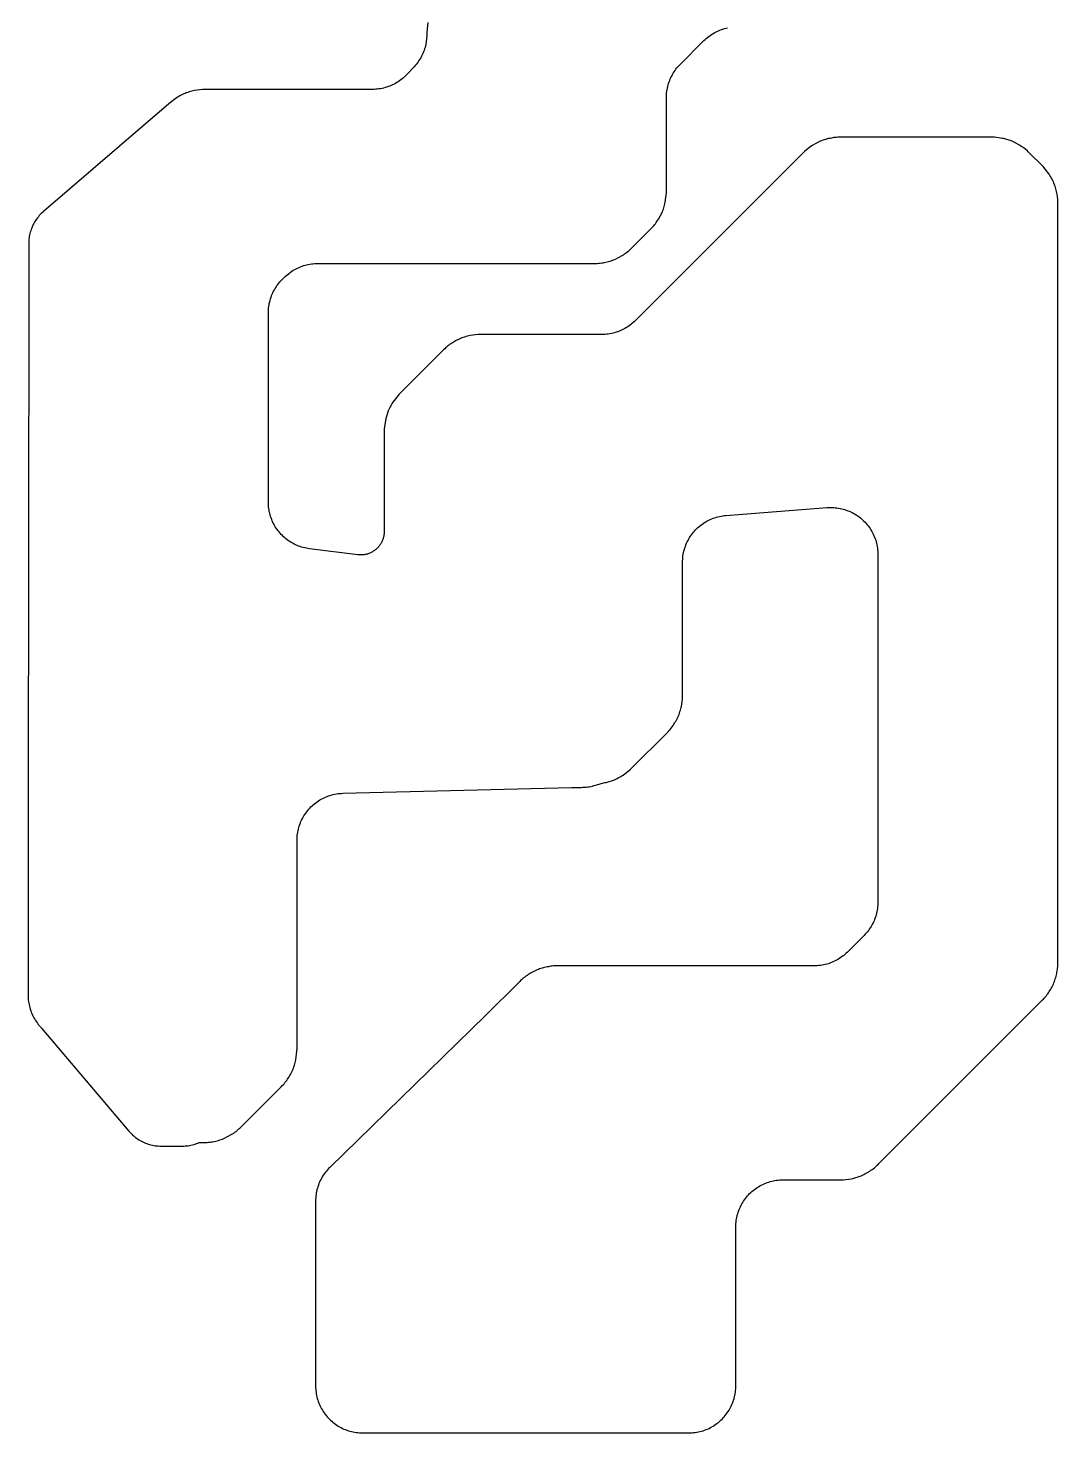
# Model space of a CAD drawing. Extents: x -48 to -1, y -15 to 136.
# Drawn here: x -46.4 to -2.7, y -15.1 to 44.6 of the extents above; entities that cross this region are included whole.
import ezdxf

# ---------------------------------------------------------------- set-up
doc = ezdxf.new("R2010")
doc.units = 0
doc.layers.add('DEFAULT', color=7, linetype='CONTINUOUS')

msp = doc.modelspace()

# ---------------------------------------------------------------- linework, layer by layer
at = {"layer": 'DEFAULT'}
for p, q in [((-29.451, 44.844), (-29.499, 44.434)), ((-29.503, 44.189), (-29.509, 44.121)), ((-29.5, 44.257), (-29.503, 44.189)), ((-29.499, 44.326), (-29.5, 44.257)), ((-29.499, 44.434), (-29.499, 44.326)), ((-17.672, 44.117), (-17.622, 44.162)), ((-17.622, 44.162), (-17.569, 44.206)), ((-17.569, 44.206), (-17.516, 44.249)), ((-17.516, 44.249), (-17.46, 44.289)), ((-17.46, 44.289), (-17.404, 44.327)), ((-17.404, 44.327), (-17.346, 44.364)), ((-17.346, 44.364), (-17.287, 44.398)), ((-17.287, 44.398), (-17.227, 44.431)), ((-17.227, 44.431), (-17.166, 44.461)), ((-17.166, 44.461), (-17.104, 44.489)), ((-17.104, 44.489), (-17.041, 44.516)), ((-17.041, 44.516), (-16.977, 44.54)), ((-16.977, 44.54), (-16.912, 44.561)), ((-16.912, 44.561), (-16.847, 44.581)), ((-16.847, 44.581), (-16.781, 44.598)), ((-16.781, 44.598), (-16.714, 44.613)), ((-29.639, 43.59), (-29.665, 43.526)), ((-29.615, 43.654), (-29.639, 43.59)), ((-29.593, 43.719), (-29.615, 43.654)), ((-29.573, 43.784), (-29.593, 43.719)), ((-29.556, 43.851), (-29.573, 43.784)), ((-29.541, 43.918), (-29.556, 43.851)), ((-29.528, 43.985), (-29.541, 43.918)), ((-29.517, 44.053), (-29.528, 43.985)), ((-29.509, 44.121), (-29.517, 44.053)), ((-18.729, 43.061), (-17.721, 44.069)), ((-17.721, 44.069), (-17.672, 44.117)), ((-29.995, 43.007), (-30.041, 42.957)), ((-29.95, 43.06), (-29.995, 43.007)), ((-29.908, 43.114), (-29.95, 43.06)), ((-29.867, 43.169), (-29.908, 43.114)), ((-29.829, 43.225), (-29.867, 43.169)), ((-29.792, 43.283), (-29.829, 43.225)), ((-29.757, 43.342), (-29.792, 43.283)), ((-29.724, 43.403), (-29.757, 43.342)), ((-29.694, 43.464), (-29.724, 43.403)), ((-29.665, 43.526), (-29.694, 43.464)), ((-18.823, 42.961), (-18.777, 43.012)), ((-18.777, 43.012), (-18.729, 43.061)), ((-30.6, 42.404), (-30.655, 42.364)), ((-30.546, 42.446), (-30.6, 42.404)), ((-30.494, 42.489), (-30.546, 42.446)), ((-30.444, 42.535), (-30.494, 42.489)), ((-30.395, 42.582), (-30.444, 42.535)), ((-30.347, 42.631), (-30.395, 42.582)), ((-30.041, 42.957), (-30.347, 42.631)), ((-19.2, 42.317), (-19.176, 42.381)), ((-19.176, 42.381), (-19.15, 42.444)), ((-19.15, 42.444), (-19.121, 42.506)), ((-19.121, 42.506), (-19.091, 42.567)), ((-19.091, 42.567), (-19.058, 42.627)), ((-19.058, 42.627), (-19.024, 42.686)), ((-19.024, 42.686), (-18.987, 42.744)), ((-18.987, 42.744), (-18.949, 42.8)), ((-18.949, 42.8), (-18.909, 42.855)), ((-18.909, 42.855), (-18.867, 42.909)), ((-18.867, 42.909), (-18.823, 42.961)), ((-39.883, 41.78), (-39.936, 41.753)), ((-39.828, 41.806), (-39.883, 41.78)), ((-39.772, 41.829), (-39.828, 41.806)), ((-39.716, 41.852), (-39.772, 41.829)), ((-39.658, 41.873), (-39.716, 41.852)), ((-39.6, 41.892), (-39.658, 41.873)), ((-39.542, 41.909), (-39.6, 41.892)), ((-39.483, 41.924), (-39.542, 41.909)), ((-39.423, 41.937), (-39.483, 41.924)), ((-39.363, 41.951), (-39.423, 41.937)), ((-39.024, 41.997), (-39.363, 41.951)), ((-38.969, 41.999), (-39.024, 41.997)), ((-38.913, 42), (-38.969, 41.999)), ((-31.805, 42), (-38.913, 42)), ((-31.737, 42.001), (-31.805, 42)), ((-31.669, 42.005), (-31.737, 42.001)), ((-31.601, 42.01), (-31.669, 42.005)), ((-31.533, 42.018), (-31.601, 42.01)), ((-31.466, 42.029), (-31.533, 42.018)), ((-31.399, 42.042), (-31.466, 42.029)), ((-31.333, 42.056), (-31.399, 42.042)), ((-31.267, 42.074), (-31.333, 42.056)), ((-31.202, 42.093), (-31.267, 42.074)), ((-31.137, 42.115), (-31.202, 42.093)), ((-31.074, 42.138), (-31.137, 42.115)), ((-31.011, 42.164), (-31.074, 42.138)), ((-30.949, 42.192), (-31.011, 42.164)), ((-30.888, 42.223), (-30.949, 42.192)), ((-30.828, 42.255), (-30.888, 42.223)), ((-30.769, 42.289), (-30.828, 42.255)), ((-30.711, 42.325), (-30.769, 42.289)), ((-30.655, 42.364), (-30.711, 42.325)), ((-19.314, 41.715), (-19.31, 41.783)), ((-19.31, 41.783), (-19.305, 41.852)), ((-19.305, 41.852), (-19.296, 41.919)), ((-19.296, 41.919), (-19.286, 41.987)), ((-19.286, 41.987), (-19.273, 42.054)), ((-19.273, 42.054), (-19.258, 42.121)), ((-19.258, 42.121), (-19.241, 42.187)), ((-19.241, 42.187), (-19.221, 42.252)), ((-19.221, 42.252), (-19.2, 42.317)), ((-40.457, 41.386), (-45.787, 36.81)), ((-40.445, 41.397), (-40.457, 41.386)), ((-40.144, 41.629), (-40.445, 41.397)), ((-40.092, 41.662), (-40.144, 41.629)), ((-40.041, 41.694), (-40.092, 41.662)), ((-39.989, 41.725), (-40.041, 41.694)), ((-39.936, 41.753), (-39.989, 41.725)), ((-19.315, 41.647), (-19.314, 41.715)), ((-19.315, 37.667), (-19.315, 41.647)), ((-13.145, 39.596), (-13.443, 39.367)), ((-13.093, 39.629), (-13.145, 39.596)), ((-12.777, 39.795), (-13.093, 39.629)), ((-12.72, 39.818), (-12.777, 39.795)), ((-12.662, 39.84), (-12.72, 39.818)), ((-12.603, 39.859), (-12.662, 39.84)), ((-12.543, 39.877), (-12.603, 39.859)), ((-12.483, 39.892), (-12.543, 39.877)), ((-12.422, 39.906), (-12.483, 39.892)), ((-12.362, 39.919), (-12.422, 39.906)), ((-12.306, 39.931), (-12.362, 39.919)), ((-12.25, 39.941), (-12.306, 39.931)), ((-12.194, 39.95), (-12.25, 39.941)), ((-12.138, 39.956), (-12.194, 39.95)), ((-12.081, 39.961), (-12.138, 39.956)), ((-12.025, 39.965), (-12.081, 39.961)), ((-11.969, 39.967), (-12.025, 39.965)), ((-11.913, 39.968), (-11.969, 39.967)), ((-5.486, 39.968), (-11.913, 39.968)), ((-5.43, 39.967), (-5.486, 39.968)), ((-5.374, 39.965), (-5.43, 39.967)), ((-5.038, 39.919), (-5.374, 39.965)), ((-4.977, 39.906), (-5.038, 39.919)), ((-4.622, 39.795), (-4.977, 39.906)), ((-4.307, 39.63), (-4.622, 39.795)), ((-4.264, 39.602), (-4.307, 39.63)), ((-4.206, 39.565), (-4.264, 39.602)), ((-4.15, 39.526), (-4.206, 39.565)), ((-4.095, 39.485), (-4.15, 39.526)), ((-4.042, 39.442), (-4.095, 39.485)), ((-3.99, 39.398), (-4.042, 39.442)), ((-3.94, 39.351), (-3.99, 39.398)), ((-13.504, 39.309), (-20.641, 32.172)), ((-13.443, 39.367), (-13.504, 39.309)), ((-3.896, 39.31), (-3.94, 39.351)), ((-3.337, 38.752), (-3.896, 39.31)), ((-3.296, 38.709), (-3.337, 38.752)), ((-3.256, 38.665), (-3.296, 38.709)), ((-3.05, 38.392), (-3.256, 38.665)), ((-3.017, 38.34), (-3.05, 38.392)), ((-2.983, 38.287), (-3.017, 38.34)), ((-2.952, 38.233), (-2.983, 38.287)), ((-2.922, 38.178), (-2.952, 38.233)), ((-19.367, 37.204), (-19.316, 37.601)), ((-19.316, 37.601), (-19.315, 37.667)), ((-2.894, 38.122), (-2.922, 38.178)), ((-2.868, 38.065), (-2.894, 38.122)), ((-2.845, 38.008), (-2.868, 38.065)), ((-2.822, 37.951), (-2.845, 38.008)), ((-2.801, 37.893), (-2.822, 37.951)), ((-2.782, 37.835), (-2.801, 37.893)), ((-2.766, 37.776), (-2.782, 37.835)), ((-2.751, 37.716), (-2.766, 37.776)), ((-2.738, 37.656), (-2.751, 37.716)), ((-2.724, 37.595), (-2.738, 37.656)), ((-19.426, 36.97), (-19.409, 37.027)), ((-19.409, 37.027), (-19.394, 37.085)), ((-19.394, 37.085), (-19.38, 37.143)), ((-19.38, 37.143), (-19.367, 37.204)), ((-2.711, 37.534), (-2.724, 37.595)), ((-2.7, 37.473), (-2.711, 37.534)), ((-2.692, 37.411), (-2.7, 37.473)), ((-2.686, 37.349), (-2.692, 37.411)), ((-2.681, 37.286), (-2.686, 37.349)), ((-2.679, 37.224), (-2.681, 37.286)), ((-2.678, 37.159), (-2.679, 37.224)), ((-2.678, 4.904), (-2.678, 37.159)), ((-46.115, 36.439), (-46.148, 36.387)), ((-46.08, 36.49), (-46.115, 36.439)), ((-46.043, 36.54), (-46.08, 36.49)), ((-46.004, 36.589), (-46.043, 36.54)), ((-45.964, 36.636), (-46.004, 36.589)), ((-45.922, 36.681), (-45.964, 36.636)), ((-45.879, 36.726), (-45.922, 36.681)), ((-45.834, 36.769), (-45.879, 36.726)), ((-45.787, 36.81), (-45.834, 36.769)), ((-19.717, 36.387), (-19.687, 36.435)), ((-19.687, 36.435), (-19.654, 36.487)), ((-19.654, 36.487), (-19.488, 36.803)), ((-19.488, 36.803), (-19.466, 36.858)), ((-19.466, 36.858), (-19.445, 36.914)), ((-19.445, 36.914), (-19.426, 36.97)), ((-46.377, 35.813), (-46.388, 35.753)), ((-46.363, 35.874), (-46.377, 35.813)), ((-46.347, 35.934), (-46.363, 35.874)), ((-46.329, 35.993), (-46.347, 35.934)), ((-46.309, 36.052), (-46.329, 35.993)), ((-46.287, 36.11), (-46.309, 36.052)), ((-46.263, 36.167), (-46.287, 36.11)), ((-46.237, 36.224), (-46.263, 36.167)), ((-46.21, 36.279), (-46.237, 36.224)), ((-46.18, 36.333), (-46.21, 36.279)), ((-46.148, 36.387), (-46.18, 36.333)), ((-20.786, 35.263), (-19.973, 36.076)), ((-19.973, 36.076), (-19.932, 36.118)), ((-19.932, 36.118), (-19.893, 36.162)), ((-19.893, 36.162), (-19.855, 36.205)), ((-19.855, 36.205), (-19.819, 36.249)), ((-19.819, 36.249), (-19.783, 36.294)), ((-19.783, 36.294), (-19.75, 36.34)), ((-19.75, 36.34), (-19.717, 36.387)), ((-46.414, 35.506), (-46.415, 35.444)), ((-46.415, 35.444), (-46.415, 33.667)), ((-46.411, 35.568), (-46.414, 35.506)), ((-46.405, 35.63), (-46.411, 35.568)), ((-46.398, 35.691), (-46.405, 35.63)), ((-46.388, 35.753), (-46.398, 35.691)), ((-20.872, 35.183), (-20.829, 35.222)), ((-20.829, 35.222), (-20.786, 35.263)), ((-22.188, 34.613), (-22.127, 34.619)), ((-22.127, 34.619), (-22.065, 34.627)), ((-22.065, 34.627), (-22.005, 34.637)), ((-22.005, 34.637), (-21.944, 34.65)), ((-21.944, 34.65), (-21.884, 34.664)), ((-21.884, 34.664), (-21.83, 34.676)), ((-21.83, 34.676), (-21.775, 34.689)), ((-21.775, 34.689), (-21.722, 34.703)), ((-21.722, 34.703), (-21.669, 34.719)), ((-21.669, 34.719), (-21.616, 34.737)), ((-21.616, 34.737), (-21.564, 34.757)), ((-21.564, 34.757), (-21.513, 34.778)), ((-21.513, 34.778), (-21.197, 34.943)), ((-21.197, 34.943), (-21.145, 34.977)), ((-21.145, 34.977), (-21.097, 35.007)), ((-21.097, 35.007), (-21.05, 35.04)), ((-21.05, 35.04), (-21.004, 35.073)), ((-21.004, 35.073), (-20.959, 35.108)), ((-20.959, 35.108), (-20.915, 35.145)), ((-20.915, 35.145), (-20.872, 35.183)), ((-35.646, 33.917), (-35.544, 34.019)), ((-35.544, 34.019), (-35.495, 34.066)), ((-35.495, 34.066), (-35.444, 34.112)), ((-35.444, 34.112), (-35.392, 34.156)), ((-35.392, 34.156), (-35.338, 34.198)), ((-35.338, 34.198), (-35.283, 34.239)), ((-35.283, 34.239), (-35.227, 34.277)), ((-35.227, 34.277), (-35.169, 34.314)), ((-35.169, 34.314), (-35.11, 34.348)), ((-35.11, 34.348), (-35.05, 34.381)), ((-35.05, 34.381), (-34.989, 34.411)), ((-34.989, 34.411), (-34.926, 34.439)), ((-34.926, 34.439), (-34.863, 34.465)), ((-34.863, 34.465), (-34.799, 34.489)), ((-34.799, 34.489), (-34.735, 34.511)), ((-34.735, 34.511), (-34.669, 34.531)), ((-34.669, 34.531), (-34.603, 34.548)), ((-34.603, 34.548), (-34.537, 34.563)), ((-34.537, 34.563), (-34.469, 34.576)), ((-34.469, 34.576), (-34.402, 34.586)), ((-34.402, 34.586), (-34.334, 34.594)), ((-34.334, 34.594), (-34.266, 34.6)), ((-34.266, 34.6), (-34.198, 34.604)), ((-34.198, 34.604), (-34.13, 34.605)), ((-34.13, 34.605), (-22.377, 34.605)), ((-22.377, 34.605), (-22.311, 34.606)), ((-22.311, 34.606), (-22.25, 34.608)), ((-22.25, 34.608), (-22.188, 34.613)), ((-46.415, 33.667), (-46.435, 11.584)), ((-36.037, 33.362), (-36.007, 33.423)), ((-36.007, 33.423), (-35.975, 33.483)), ((-35.975, 33.483), (-35.94, 33.542)), ((-35.94, 33.542), (-35.904, 33.6)), ((-35.904, 33.6), (-35.865, 33.656)), ((-35.865, 33.656), (-35.825, 33.712)), ((-35.825, 33.712), (-35.783, 33.765)), ((-35.783, 33.765), (-35.739, 33.818)), ((-35.739, 33.818), (-35.693, 33.868)), ((-35.693, 33.868), (-35.646, 33.917)), ((-36.213, 32.776), (-36.202, 32.843)), ((-36.202, 32.843), (-36.189, 32.91)), ((-36.189, 32.91), (-36.174, 32.977)), ((-36.174, 32.977), (-36.157, 33.043)), ((-36.157, 33.043), (-36.137, 33.108)), ((-36.137, 33.108), (-36.116, 33.173)), ((-36.116, 33.173), (-36.092, 33.237)), ((-36.092, 33.237), (-36.066, 33.3)), ((-36.066, 33.3), (-36.037, 33.362)), ((-36.231, 32.503), (-36.23, 32.572)), ((-36.231, 24.467), (-36.231, 32.503)), ((-36.23, 32.572), (-36.226, 32.64)), ((-36.226, 32.64), (-36.221, 32.708)), ((-36.221, 32.708), (-36.213, 32.776)), ((-21.582, 31.643), (-21.648, 31.628)), ((-21.516, 31.66), (-21.582, 31.643)), ((-21.45, 31.68), (-21.516, 31.66)), ((-21.385, 31.701), (-21.45, 31.68)), ((-21.321, 31.725), (-21.385, 31.701)), ((-21.258, 31.752), (-21.321, 31.725)), ((-21.196, 31.78), (-21.258, 31.752)), ((-21.135, 31.81), (-21.196, 31.78)), ((-21.075, 31.843), (-21.135, 31.81)), ((-21.016, 31.877), (-21.075, 31.843)), ((-20.958, 31.914), (-21.016, 31.877)), ((-20.902, 31.952), (-20.958, 31.914)), ((-20.847, 31.992), (-20.902, 31.952)), ((-20.793, 32.035), (-20.847, 31.992)), ((-20.741, 32.079), (-20.793, 32.035)), ((-20.69, 32.124), (-20.741, 32.079)), ((-20.641, 32.172), (-20.69, 32.124)), ((-28.655, 31.055), (-28.696, 31.02)), ((-28.613, 31.09), (-28.655, 31.055)), ((-28.57, 31.123), (-28.613, 31.09)), ((-28.526, 31.155), (-28.57, 31.123)), ((-28.481, 31.186), (-28.526, 31.155)), ((-28.435, 31.215), (-28.481, 31.186)), ((-28.383, 31.248), (-28.435, 31.215)), ((-28.332, 31.28), (-28.383, 31.248)), ((-28.28, 31.311), (-28.332, 31.28)), ((-28.227, 31.339), (-28.28, 31.311)), ((-28.173, 31.366), (-28.227, 31.339)), ((-28.118, 31.392), (-28.173, 31.366)), ((-28.063, 31.415), (-28.118, 31.392)), ((-28.006, 31.438), (-28.063, 31.415)), ((-27.949, 31.459), (-28.006, 31.438)), ((-27.891, 31.478), (-27.949, 31.459)), ((-27.832, 31.495), (-27.891, 31.478)), ((-27.773, 31.51), (-27.832, 31.495)), ((-27.714, 31.523), (-27.773, 31.51)), ((-27.653, 31.537), (-27.714, 31.523)), ((-27.315, 31.583), (-27.653, 31.537)), ((-27.259, 31.585), (-27.315, 31.583)), ((-27.204, 31.586), (-27.259, 31.585)), ((-22.055, 31.586), (-27.204, 31.586)), ((-21.987, 31.587), (-22.055, 31.586)), ((-21.919, 31.591), (-21.987, 31.587)), ((-21.851, 31.596), (-21.919, 31.591)), ((-21.783, 31.605), (-21.851, 31.596)), ((-21.715, 31.615), (-21.783, 31.605)), ((-21.648, 31.628), (-21.715, 31.615)), ((-28.827, 30.894), (-30.616, 29.106)), ((-28.782, 30.939), (-28.827, 30.894)), ((-28.736, 30.983), (-28.782, 30.939)), ((-28.696, 31.02), (-28.736, 30.983)), ((-30.968, 28.663), (-31, 28.613)), ((-30.935, 28.715), (-30.968, 28.663)), ((-30.718, 29), (-30.935, 28.715)), ((-30.685, 29.036), (-30.718, 29)), ((-30.651, 29.071), (-30.685, 29.036)), ((-30.616, 29.106), (-30.651, 29.071)), ((-31.133, 28.35), (-31.244, 27.997)), ((-31.11, 28.404), (-31.133, 28.35)), ((-31.085, 28.458), (-31.11, 28.404)), ((-31.058, 28.511), (-31.085, 28.458)), ((-31.03, 28.562), (-31.058, 28.511)), ((-31, 28.613), (-31.03, 28.562)), ((-31.305, 27.58), (-31.308, 23.219)), ((-31.257, 27.936), (-31.305, 27.58)), ((-31.244, 27.997), (-31.257, 27.936)), ((-36.23, 24.398), (-36.231, 24.467)), ((-36.226, 24.33), (-36.23, 24.398)), ((-36.22, 24.261), (-36.226, 24.33)), ((-36.212, 24.193), (-36.22, 24.261)), ((-36.202, 24.125), (-36.212, 24.193)), ((-36.189, 24.057), (-36.202, 24.125)), ((-36.173, 23.99), (-36.189, 24.057)), ((-36.156, 23.923), (-36.173, 23.99)), ((-36.136, 23.857), (-36.156, 23.923)), ((-17.058, 23.858), (-16.99, 23.872)), ((-16.99, 23.872), (-16.921, 23.883)), ((-16.921, 23.883), (-16.852, 23.892)), ((-16.852, 23.892), (-16.783, 23.899)), ((-16.783, 23.899), (-12.481, 24.231)), ((-12.481, 24.231), (-12.413, 24.235)), ((-12.413, 24.235), (-12.344, 24.237)), ((-12.344, 24.237), (-12.275, 24.236)), ((-12.275, 24.236), (-12.207, 24.233)), ((-12.207, 24.233), (-12.138, 24.228)), ((-12.138, 24.228), (-12.07, 24.22)), ((-12.07, 24.22), (-12.002, 24.21)), ((-12.002, 24.21), (-11.935, 24.198)), ((-11.935, 24.198), (-11.867, 24.183)), ((-11.867, 24.183), (-11.801, 24.167)), ((-11.801, 24.167), (-11.735, 24.147)), ((-11.735, 24.147), (-11.67, 24.126)), ((-11.67, 24.126), (-11.605, 24.102)), ((-11.605, 24.102), (-11.542, 24.076)), ((-11.542, 24.076), (-11.479, 24.048)), ((-11.479, 24.048), (-11.417, 24.018)), ((-11.417, 24.018), (-11.357, 23.986)), ((-11.357, 23.986), (-11.297, 23.952)), ((-11.297, 23.952), (-11.239, 23.915)), ((-11.239, 23.915), (-11.182, 23.877)), ((-11.182, 23.877), (-11.127, 23.837)), ((-36.114, 23.792), (-36.136, 23.857)), ((-36.089, 23.728), (-36.114, 23.792)), ((-36.063, 23.664), (-36.089, 23.728)), ((-36.034, 23.601), (-36.063, 23.664)), ((-36.003, 23.54), (-36.034, 23.601)), ((-35.97, 23.479), (-36.003, 23.54)), ((-35.935, 23.42), (-35.97, 23.479)), ((-35.898, 23.362), (-35.935, 23.42)), ((-35.859, 23.305), (-35.898, 23.362)), ((-35.818, 23.25), (-35.859, 23.305)), ((-18.12, 23.238), (-18.073, 23.289)), ((-18.073, 23.289), (-18.024, 23.338)), ((-18.024, 23.338), (-17.973, 23.386)), ((-17.973, 23.386), (-17.921, 23.432)), ((-17.921, 23.432), (-17.867, 23.475)), ((-17.867, 23.475), (-17.812, 23.518)), ((-17.812, 23.518), (-17.755, 23.558)), ((-17.755, 23.558), (-17.697, 23.596)), ((-17.697, 23.596), (-17.638, 23.632)), ((-17.638, 23.632), (-17.577, 23.666)), ((-17.577, 23.666), (-17.516, 23.698)), ((-17.516, 23.698), (-17.453, 23.727)), ((-17.453, 23.727), (-17.389, 23.755)), ((-17.389, 23.755), (-17.324, 23.78)), ((-17.324, 23.78), (-17.259, 23.803)), ((-17.259, 23.803), (-17.192, 23.824)), ((-17.192, 23.824), (-17.125, 23.842)), ((-17.125, 23.842), (-17.058, 23.858)), ((-11.127, 23.837), (-11.072, 23.794)), ((-11.072, 23.794), (-11.02, 23.75)), ((-11.02, 23.75), (-10.968, 23.705)), ((-10.968, 23.705), (-10.919, 23.657)), ((-10.919, 23.657), (-10.871, 23.608)), ((-10.871, 23.608), (-10.825, 23.557)), ((-10.825, 23.557), (-10.78, 23.505)), ((-10.78, 23.505), (-10.738, 23.451)), ((-10.738, 23.451), (-10.697, 23.396)), ((-10.697, 23.396), (-10.658, 23.339)), ((-10.658, 23.339), (-10.621, 23.281)), ((-10.621, 23.281), (-10.586, 23.222)), ((-35.775, 23.196), (-35.818, 23.25)), ((-35.73, 23.144), (-35.775, 23.196)), ((-35.684, 23.093), (-35.73, 23.144)), ((-35.636, 23.043), (-35.684, 23.093)), ((-35.586, 22.996), (-35.636, 23.043)), ((-35.534, 22.95), (-35.586, 22.996)), ((-35.481, 22.906), (-35.534, 22.95)), ((-35.427, 22.864), (-35.481, 22.906)), ((-35.371, 22.824), (-35.427, 22.864)), ((-35.314, 22.786), (-35.371, 22.824)), ((-35.255, 22.749), (-35.314, 22.786)), ((-35.195, 22.715), (-35.255, 22.749)), ((-35.134, 22.683), (-35.195, 22.715)), ((-35.073, 22.653), (-35.134, 22.683)), ((-31.457, 22.694), (-31.476, 22.665)), ((-31.439, 22.723), (-31.457, 22.694)), ((-31.423, 22.754), (-31.439, 22.723)), ((-31.407, 22.785), (-31.423, 22.754)), ((-31.393, 22.816), (-31.407, 22.785)), ((-31.379, 22.848), (-31.393, 22.816)), ((-31.367, 22.88), (-31.379, 22.848)), ((-31.356, 22.913), (-31.367, 22.88)), ((-31.346, 22.946), (-31.356, 22.913)), ((-31.337, 22.979), (-31.346, 22.946)), ((-31.329, 23.013), (-31.337, 22.979)), ((-31.323, 23.047), (-31.329, 23.013)), ((-31.317, 23.081), (-31.323, 23.047)), ((-31.313, 23.116), (-31.317, 23.081)), ((-31.31, 23.15), (-31.313, 23.116)), ((-31.308, 23.185), (-31.31, 23.15)), ((-31.308, 23.219), (-31.308, 23.185)), ((-18.485, 22.651), (-18.458, 22.715)), ((-18.458, 22.715), (-18.429, 22.778)), ((-18.429, 22.778), (-18.397, 22.84)), ((-18.397, 22.84), (-18.364, 22.9)), ((-18.364, 22.9), (-18.328, 22.96)), ((-18.328, 22.96), (-18.29, 23.019)), ((-18.29, 23.019), (-18.251, 23.076)), ((-18.251, 23.076), (-18.209, 23.131)), ((-18.209, 23.131), (-18.166, 23.185)), ((-18.166, 23.185), (-18.12, 23.238)), ((-10.586, 23.222), (-10.554, 23.162)), ((-10.554, 23.162), (-10.523, 23.1)), ((-10.523, 23.1), (-10.494, 23.038)), ((-10.494, 23.038), (-10.468, 22.974)), ((-10.468, 22.974), (-10.444, 22.91)), ((-10.444, 22.91), (-10.422, 22.845)), ((-10.422, 22.845), (-10.402, 22.779)), ((-10.402, 22.779), (-10.385, 22.713)), ((-10.385, 22.713), (-10.369, 22.646)), ((-35.01, 22.625), (-35.073, 22.653)), ((-34.946, 22.599), (-35.01, 22.625)), ((-34.881, 22.576), (-34.946, 22.599)), ((-34.815, 22.554), (-34.881, 22.576)), ((-34.749, 22.535), (-34.815, 22.554)), ((-34.682, 22.519), (-34.749, 22.535)), ((-34.615, 22.504), (-34.682, 22.519)), ((-34.547, 22.492), (-34.615, 22.504)), ((-34.479, 22.483), (-34.547, 22.492)), ((-32.431, 22.227), (-34.479, 22.483)), ((-32.397, 22.223), (-32.431, 22.227)), ((-32.363, 22.221), (-32.397, 22.223)), ((-32.328, 22.219), (-32.363, 22.221)), ((-32.293, 22.219), (-32.328, 22.219)), ((-32.259, 22.22), (-32.293, 22.219)), ((-32.224, 22.223), (-32.259, 22.22)), ((-32.19, 22.226), (-32.224, 22.223)), ((-32.156, 22.231), (-32.19, 22.226)), ((-32.122, 22.237), (-32.156, 22.231)), ((-32.088, 22.244), (-32.122, 22.237)), ((-32.054, 22.252), (-32.088, 22.244)), ((-32.021, 22.261), (-32.054, 22.252)), ((-31.988, 22.272), (-32.021, 22.261)), ((-31.955, 22.283), (-31.988, 22.272)), ((-31.923, 22.296), (-31.955, 22.283)), ((-31.891, 22.31), (-31.923, 22.296)), ((-31.86, 22.325), (-31.891, 22.31)), ((-31.83, 22.341), (-31.86, 22.325)), ((-31.799, 22.358), (-31.83, 22.341)), ((-31.77, 22.376), (-31.799, 22.358)), ((-31.741, 22.395), (-31.77, 22.376)), ((-31.713, 22.415), (-31.741, 22.395)), ((-31.686, 22.436), (-31.713, 22.415)), ((-31.659, 22.458), (-31.686, 22.436)), ((-31.633, 22.481), (-31.659, 22.458)), ((-31.608, 22.505), (-31.633, 22.481)), ((-31.583, 22.53), (-31.608, 22.505)), ((-31.56, 22.555), (-31.583, 22.53)), ((-31.538, 22.581), (-31.56, 22.555)), ((-31.516, 22.608), (-31.538, 22.581)), ((-31.495, 22.636), (-31.516, 22.608)), ((-31.476, 22.665), (-31.495, 22.636)), ((-18.624, 22.044), (-18.618, 22.113)), ((-18.618, 22.113), (-18.61, 22.182)), ((-18.61, 22.182), (-18.599, 22.251)), ((-18.599, 22.251), (-18.586, 22.319)), ((-18.586, 22.319), (-18.57, 22.386)), ((-18.57, 22.386), (-18.552, 22.454)), ((-18.552, 22.454), (-18.532, 22.52)), ((-18.532, 22.52), (-18.51, 22.586)), ((-18.51, 22.586), (-18.485, 22.651)), ((-10.369, 22.646), (-10.357, 22.579)), ((-10.357, 22.579), (-10.346, 22.511)), ((-10.346, 22.511), (-10.338, 22.443)), ((-10.338, 22.443), (-10.332, 22.374)), ((-10.332, 22.374), (-10.328, 22.306)), ((-10.328, 22.306), (-10.327, 22.237)), ((-10.327, 22.237), (-10.327, 7.475)), ((-18.629, 21.905), (-18.628, 21.974)), ((-18.629, 16.255), (-18.629, 21.905)), ((-18.628, 21.974), (-18.624, 22.044)), ((-18.636, 16.087), (-18.633, 16.143)), ((-18.633, 16.143), (-18.63, 16.199)), ((-18.63, 16.199), (-18.629, 16.255)), ((-18.757, 15.506), (-18.738, 15.565)), ((-18.738, 15.565), (-18.72, 15.625)), ((-18.72, 15.625), (-18.705, 15.685)), ((-18.705, 15.685), (-18.691, 15.746)), ((-18.691, 15.746), (-18.678, 15.806)), ((-18.678, 15.806), (-18.666, 15.862)), ((-18.666, 15.862), (-18.656, 15.918)), ((-18.656, 15.918), (-18.647, 15.974)), ((-18.647, 15.974), (-18.641, 16.03)), ((-18.641, 16.03), (-18.636, 16.087)), ((-19.071, 14.919), (-19.032, 14.975)), ((-19.032, 14.975), (-18.995, 15.033)), ((-18.995, 15.033), (-18.967, 15.076)), ((-18.967, 15.076), (-18.936, 15.126)), ((-18.936, 15.126), (-18.905, 15.177)), ((-18.905, 15.177), (-18.877, 15.229)), ((-18.877, 15.229), (-18.85, 15.282)), ((-18.85, 15.282), (-18.825, 15.336)), ((-18.825, 15.336), (-18.802, 15.391)), ((-18.802, 15.391), (-18.779, 15.448)), ((-18.779, 15.448), (-18.757, 15.506)), ((-20.794, 13.158), (-19.288, 14.664)), ((-19.288, 14.664), (-19.246, 14.708)), ((-19.246, 14.708), (-19.2, 14.759)), ((-19.2, 14.759), (-19.155, 14.811)), ((-19.155, 14.811), (-19.112, 14.864)), ((-19.112, 14.864), (-19.071, 14.919)), ((-20.855, 13.1), (-20.794, 13.158)), ((-22.266, 12.461), (-21.995, 12.536)), ((-21.995, 12.536), (-21.937, 12.548)), ((-21.937, 12.548), (-21.876, 12.561)), ((-21.876, 12.561), (-21.521, 12.672)), ((-21.521, 12.672), (-21.466, 12.695)), ((-21.466, 12.695), (-21.412, 12.72)), ((-21.412, 12.72), (-21.359, 12.747)), ((-21.359, 12.747), (-21.307, 12.775)), ((-21.307, 12.775), (-21.256, 12.806)), ((-21.256, 12.806), (-21.205, 12.837)), ((-21.205, 12.837), (-21.153, 12.871)), ((-21.153, 12.871), (-20.855, 13.1)), ((-33.86, 11.909), (-33.797, 11.937)), ((-33.797, 11.937), (-33.734, 11.963)), ((-33.734, 11.963), (-33.669, 11.987)), ((-33.669, 11.987), (-33.604, 12.008)), ((-33.604, 12.008), (-33.538, 12.027)), ((-33.538, 12.027), (-33.472, 12.044)), ((-33.472, 12.044), (-33.405, 12.059)), ((-33.405, 12.059), (-33.337, 12.071)), ((-33.337, 12.071), (-33.269, 12.081)), ((-33.269, 12.081), (-33.201, 12.089)), ((-33.201, 12.089), (-33.132, 12.094)), ((-33.132, 12.094), (-33.064, 12.097)), ((-33.064, 12.097), (-23.343, 12.349)), ((-23.343, 12.349), (-22.928, 12.349)), ((-22.928, 12.349), (-22.86, 12.35)), ((-22.86, 12.35), (-22.793, 12.354)), ((-22.793, 12.354), (-22.726, 12.359)), ((-22.726, 12.359), (-22.659, 12.367)), ((-22.659, 12.367), (-22.592, 12.377)), ((-22.592, 12.377), (-22.526, 12.39)), ((-22.526, 12.39), (-22.46, 12.404)), ((-22.46, 12.404), (-22.395, 12.421)), ((-22.395, 12.421), (-22.33, 12.44)), ((-22.33, 12.44), (-22.266, 12.461)), ((-46.435, 11.584), (-46.436, 9.539)), ((-34.601, 11.312), (-34.559, 11.365)), ((-34.559, 11.365), (-34.514, 11.418)), ((-34.514, 11.418), (-34.468, 11.469)), ((-34.468, 11.469), (-34.42, 11.518)), ((-34.42, 11.518), (-34.371, 11.565)), ((-34.371, 11.565), (-34.319, 11.611)), ((-34.319, 11.611), (-34.267, 11.655)), ((-34.267, 11.655), (-34.213, 11.697)), ((-34.213, 11.697), (-34.157, 11.737)), ((-34.157, 11.737), (-34.1, 11.776)), ((-34.1, 11.776), (-34.042, 11.812)), ((-34.042, 11.812), (-33.982, 11.846)), ((-33.982, 11.846), (-33.922, 11.879)), ((-33.922, 11.879), (-33.86, 11.909)), ((-34.917, 10.706), (-34.895, 10.771)), ((-34.895, 10.771), (-34.871, 10.835)), ((-34.871, 10.835), (-34.845, 10.898)), ((-34.845, 10.898), (-34.816, 10.961)), ((-34.816, 10.961), (-34.785, 11.022)), ((-34.785, 11.022), (-34.753, 11.083)), ((-34.753, 11.083), (-34.718, 11.142)), ((-34.718, 11.142), (-34.681, 11.2)), ((-34.681, 11.2), (-34.642, 11.256)), ((-34.642, 11.256), (-34.601, 11.312)), ((-35.012, 10.098), (-35.011, 10.166)), ((-35.011, 10.166), (-35.007, 10.235)), ((-35.007, 10.235), (-35.001, 10.303)), ((-35.001, 10.303), (-34.993, 10.371)), ((-34.993, 10.371), (-34.983, 10.439)), ((-34.983, 10.439), (-34.97, 10.507)), ((-34.97, 10.507), (-34.954, 10.574)), ((-34.954, 10.574), (-34.937, 10.64)), ((-34.937, 10.64), (-34.917, 10.706)), ((-35.012, 1.232), (-35.012, 10.098)), ((-46.436, 9.539), (-46.44, 5.241)), ((-10.346, 7.202), (-10.356, 7.135)), ((-10.338, 7.27), (-10.346, 7.202)), ((-10.332, 7.338), (-10.338, 7.27)), ((-10.328, 7.406), (-10.332, 7.338)), ((-10.327, 7.475), (-10.328, 7.406)), ((-10.521, 6.616), (-10.551, 6.555)), ((-10.493, 6.678), (-10.521, 6.616)), ((-10.467, 6.741), (-10.493, 6.678)), ((-10.443, 6.805), (-10.467, 6.741)), ((-10.421, 6.87), (-10.443, 6.805)), ((-10.401, 6.935), (-10.421, 6.87)), ((-10.384, 7.001), (-10.401, 6.935)), ((-10.369, 7.068), (-10.384, 7.001)), ((-10.356, 7.135), (-10.369, 7.068)), ((-10.913, 6.06), (-11.624, 5.35)), ((-10.865, 6.11), (-10.913, 6.06)), ((-10.82, 6.16), (-10.865, 6.11)), ((-10.776, 6.212), (-10.82, 6.16)), ((-10.734, 6.266), (-10.776, 6.212)), ((-10.693, 6.321), (-10.734, 6.266)), ((-10.655, 6.378), (-10.693, 6.321)), ((-10.618, 6.435), (-10.655, 6.378)), ((-10.584, 6.494), (-10.618, 6.435)), ((-10.551, 6.555), (-10.584, 6.494)), ((-46.44, 5.241), (-46.44, 3.52)), ((-12.834, 4.774), (-12.902, 4.768)), ((-12.766, 4.782), (-12.834, 4.774)), ((-12.698, 4.793), (-12.766, 4.782)), ((-12.631, 4.806), (-12.698, 4.793)), ((-12.565, 4.821), (-12.631, 4.806)), ((-12.498, 4.838), (-12.565, 4.821)), ((-12.433, 4.857), (-12.498, 4.838)), ((-12.368, 4.879), (-12.433, 4.857)), ((-12.304, 4.903), (-12.368, 4.879)), ((-12.241, 4.929), (-12.304, 4.903)), ((-12.179, 4.958), (-12.241, 4.929)), ((-12.118, 4.988), (-12.179, 4.958)), ((-12.058, 5.02), (-12.118, 4.988)), ((-11.999, 5.055), (-12.058, 5.02)), ((-11.941, 5.091), (-11.999, 5.055)), ((-11.885, 5.13), (-11.941, 5.091)), ((-11.83, 5.17), (-11.885, 5.13)), ((-11.776, 5.212), (-11.83, 5.17)), ((-11.724, 5.256), (-11.776, 5.212)), ((-11.673, 5.302), (-11.724, 5.256)), ((-11.624, 5.35), (-11.673, 5.302)), ((-2.685, 4.724), (-2.681, 4.781)), ((-2.681, 4.781), (-2.679, 4.838)), ((-2.679, 4.838), (-2.678, 4.904)), ((-25.428, 4.214), (-25.473, 4.174)), ((-25.383, 4.253), (-25.428, 4.214)), ((-25.336, 4.29), (-25.383, 4.253)), ((-25.288, 4.325), (-25.336, 4.29)), ((-25.238, 4.359), (-25.288, 4.325)), ((-25.188, 4.391), (-25.238, 4.359)), ((-25.136, 4.424), (-25.188, 4.391)), ((-25.084, 4.458), (-25.136, 4.424)), ((-25.03, 4.489), (-25.084, 4.458)), ((-24.976, 4.518), (-25.03, 4.489)), ((-24.92, 4.546), (-24.976, 4.518)), ((-24.864, 4.572), (-24.92, 4.546)), ((-24.807, 4.596), (-24.864, 4.572)), ((-24.756, 4.616), (-24.807, 4.596)), ((-24.705, 4.635), (-24.756, 4.616)), ((-24.653, 4.652), (-24.705, 4.635)), ((-24.601, 4.668), (-24.653, 4.652)), ((-24.549, 4.682), (-24.601, 4.668)), ((-24.496, 4.694), (-24.549, 4.682)), ((-24.442, 4.705), (-24.496, 4.694)), ((-24.387, 4.719), (-24.442, 4.705)), ((-24.332, 4.73), (-24.387, 4.719)), ((-24.276, 4.74), (-24.332, 4.73)), ((-24.22, 4.748), (-24.276, 4.74)), ((-24.164, 4.754), (-24.22, 4.748)), ((-24.107, 4.759), (-24.164, 4.754)), ((-24.051, 4.761), (-24.107, 4.759)), ((-24.002, 4.763), (-24.051, 4.761)), ((-23.954, 4.764), (-24.002, 4.763)), ((-13.038, 4.764), (-23.954, 4.764)), ((-12.97, 4.765), (-13.038, 4.764)), ((-12.902, 4.768), (-12.97, 4.765)), ((-2.807, 4.154), (-2.788, 4.209)), ((-2.788, 4.209), (-2.772, 4.266)), ((-2.772, 4.266), (-2.757, 4.322)), ((-2.757, 4.322), (-2.744, 4.379)), ((-2.744, 4.379), (-2.73, 4.44)), ((-2.73, 4.44), (-2.717, 4.496)), ((-2.717, 4.496), (-2.706, 4.552)), ((-2.706, 4.552), (-2.697, 4.609)), ((-2.697, 4.609), (-2.69, 4.666)), ((-2.69, 4.666), (-2.685, 4.724)), ((-25.579, 4.072), (-26.997, 2.653)), ((-25.544, 4.107), (-25.579, 4.072)), ((-25.509, 4.141), (-25.544, 4.107)), ((-25.473, 4.174), (-25.509, 4.141)), ((-3.113, 3.576), (-3.08, 3.624)), ((-3.08, 3.624), (-3.049, 3.673)), ((-3.049, 3.673), (-3.016, 3.725)), ((-3.016, 3.725), (-2.984, 3.776)), ((-2.984, 3.776), (-2.953, 3.828)), ((-2.953, 3.828), (-2.925, 3.88)), ((-2.925, 3.88), (-2.898, 3.934)), ((-2.898, 3.934), (-2.872, 3.989)), ((-2.872, 3.989), (-2.849, 4.045)), ((-2.849, 4.045), (-2.827, 4.099)), ((-2.827, 4.099), (-2.807, 4.154)), ((-46.44, 3.52), (-46.439, 3.453)), ((-46.439, 3.453), (-46.436, 3.386)), ((-46.436, 3.386), (-46.43, 3.319)), ((-46.43, 3.319), (-46.422, 3.252)), ((-46.422, 3.252), (-46.412, 3.185)), ((-46.412, 3.185), (-46.4, 3.119)), ((-46.4, 3.119), (-46.385, 3.054)), ((-46.385, 3.054), (-46.368, 2.989)), ((-46.368, 2.989), (-46.349, 2.924)), ((-10.284, -3.634), (-3.369, 3.28)), ((-3.369, 3.28), (-3.331, 3.318)), ((-3.331, 3.318), (-3.294, 3.357)), ((-3.294, 3.357), (-3.258, 3.396)), ((-3.258, 3.396), (-3.22, 3.44)), ((-3.22, 3.44), (-3.183, 3.484)), ((-3.183, 3.484), (-3.147, 3.529)), ((-3.147, 3.529), (-3.113, 3.576)), ((-46.349, 2.924), (-46.328, 2.86)), ((-46.328, 2.86), (-46.305, 2.797)), ((-46.305, 2.797), (-46.28, 2.735)), ((-46.28, 2.735), (-46.252, 2.673)), ((-46.252, 2.673), (-46.223, 2.613)), ((-46.223, 2.613), (-46.191, 2.554)), ((-46.191, 2.554), (-46.158, 2.495)), ((-46.158, 2.495), (-46.122, 2.438)), ((-46.122, 2.438), (-46.085, 2.382)), ((-26.997, 2.653), (-33.619, -3.798)), ((-46.085, 2.382), (-46.046, 2.327)), ((-46.046, 2.327), (-46.005, 2.274)), ((-46.005, 2.274), (-45.962, 2.222)), ((-45.962, 2.222), (-45.918, 2.172)), ((-45.918, 2.172), (-45.894, 2.145)), ((-45.894, 2.145), (-45.87, 2.118)), ((-45.87, 2.118), (-42.158, -2.256)), ((-35.013, 1.183), (-35.012, 1.232)), ((-35.121, 0.54), (-35.104, 0.598)), ((-35.104, 0.598), (-35.089, 0.657)), ((-35.089, 0.657), (-35.076, 0.716)), ((-35.076, 0.716), (-35.062, 0.777)), ((-35.062, 0.777), (-35.015, 1.135)), ((-35.015, 1.135), (-35.013, 1.183)), ((-35.384, 0), (-35.351, 0.052)), ((-35.351, 0.052), (-35.319, 0.102)), ((-35.319, 0.102), (-35.289, 0.154)), ((-35.289, 0.154), (-35.26, 0.206)), ((-35.26, 0.206), (-35.233, 0.26)), ((-35.233, 0.26), (-35.208, 0.314)), ((-35.208, 0.314), (-35.185, 0.369)), ((-35.185, 0.369), (-35.162, 0.425)), ((-35.162, 0.425), (-35.141, 0.482)), ((-35.141, 0.482), (-35.121, 0.54)), ((-37.394, -2.082), (-35.671, -0.359)), ((-35.671, -0.359), (-35.637, -0.324)), ((-35.637, -0.324), (-35.604, -0.288)), ((-35.604, -0.288), (-35.563, -0.243)), ((-35.563, -0.243), (-35.524, -0.197)), ((-35.524, -0.197), (-35.487, -0.15)), ((-35.487, -0.15), (-35.451, -0.101)), ((-35.451, -0.101), (-35.417, -0.051)), ((-35.417, -0.051), (-35.384, 0)), ((-42.158, -2.256), (-42.116, -2.303)), ((-42.116, -2.303), (-42.074, -2.348)), ((-42.074, -2.348), (-42.029, -2.392)), ((-37.805, -2.402), (-37.753, -2.369)), ((-37.753, -2.369), (-37.702, -2.336)), ((-37.702, -2.336), (-37.652, -2.302)), ((-37.652, -2.302), (-37.603, -2.266)), ((-37.603, -2.266), (-37.556, -2.229)), ((-37.556, -2.229), (-37.51, -2.19)), ((-37.51, -2.19), (-37.465, -2.149)), ((-37.465, -2.149), (-37.429, -2.116)), ((-37.429, -2.116), (-37.394, -2.082)), ((-42.029, -2.392), (-41.983, -2.435)), ((-41.983, -2.435), (-41.936, -2.475)), ((-41.936, -2.475), (-41.887, -2.514)), ((-41.887, -2.514), (-41.837, -2.552)), ((-41.837, -2.552), (-41.786, -2.587)), ((-41.786, -2.587), (-41.734, -2.621)), ((-41.734, -2.621), (-41.68, -2.653)), ((-41.68, -2.653), (-41.625, -2.683)), ((-41.625, -2.683), (-41.57, -2.711)), ((-41.57, -2.711), (-41.513, -2.738)), ((-41.513, -2.738), (-41.455, -2.762)), ((-41.455, -2.762), (-41.397, -2.784)), ((-41.397, -2.784), (-41.338, -2.804)), ((-41.338, -2.804), (-41.278, -2.822)), ((-41.278, -2.822), (-41.218, -2.838)), ((-41.218, -2.838), (-41.157, -2.852)), ((-41.157, -2.852), (-41.096, -2.864)), ((-41.096, -2.864), (-41.034, -2.874)), ((-41.034, -2.874), (-40.972, -2.881)), ((-40.972, -2.881), (-40.91, -2.887)), ((-40.91, -2.887), (-40.848, -2.89)), ((-40.848, -2.89), (-40.785, -2.891)), ((-40.785, -2.891), (-39.885, -2.891)), ((-39.885, -2.891), (-39.824, -2.89)), ((-39.824, -2.89), (-39.762, -2.887)), ((-39.762, -2.887), (-39.701, -2.882)), ((-39.701, -2.882), (-39.639, -2.874)), ((-39.639, -2.874), (-39.578, -2.865)), ((-39.578, -2.865), (-39.518, -2.853)), ((-39.518, -2.853), (-39.458, -2.84)), ((-39.458, -2.84), (-39.398, -2.824)), ((-39.398, -2.824), (-39.339, -2.806)), ((-39.339, -2.806), (-39.281, -2.787)), ((-39.281, -2.787), (-39.223, -2.765)), ((-39.223, -2.765), (-39.166, -2.741)), ((-39.166, -2.741), (-38.985, -2.741)), ((-38.985, -2.741), (-38.937, -2.741)), ((-38.937, -2.741), (-38.888, -2.739)), ((-38.888, -2.739), (-38.828, -2.736)), ((-38.828, -2.736), (-38.767, -2.731)), ((-38.767, -2.731), (-38.708, -2.724)), ((-38.708, -2.724), (-38.648, -2.715)), ((-38.648, -2.715), (-38.589, -2.704)), ((-38.589, -2.704), (-38.53, -2.691)), ((-38.53, -2.691), (-38.469, -2.677)), ((-38.469, -2.677), (-38.41, -2.664)), ((-38.41, -2.664), (-38.351, -2.649)), ((-38.351, -2.649), (-38.293, -2.632)), ((-38.293, -2.632), (-38.235, -2.613)), ((-38.235, -2.613), (-38.178, -2.591)), ((-38.178, -2.591), (-38.122, -2.568)), ((-38.122, -2.568), (-37.805, -2.402)), ((-33.923, -4.176), (-33.958, -4.235)), ((-33.885, -4.117), (-33.923, -4.176)), ((-33.845, -4.06), (-33.885, -4.117)), ((-33.804, -4.005), (-33.845, -4.06)), ((-33.76, -3.951), (-33.804, -4.005)), ((-33.715, -3.898), (-33.76, -3.951)), ((-33.668, -3.847), (-33.715, -3.898)), ((-33.619, -3.798), (-33.668, -3.847)), ((-11.392, -4.262), (-11.039, -4.151)), ((-11.039, -4.151), (-10.985, -4.128)), ((-10.985, -4.128), (-10.931, -4.103)), ((-10.931, -4.103), (-10.879, -4.076)), ((-10.879, -4.076), (-10.827, -4.048)), ((-10.827, -4.048), (-10.776, -4.018)), ((-10.776, -4.018), (-10.726, -3.986)), ((-10.726, -3.986), (-10.674, -3.953)), ((-10.674, -3.953), (-10.624, -3.921)), ((-10.624, -3.921), (-10.575, -3.887)), ((-10.575, -3.887), (-10.526, -3.852)), ((-10.526, -3.852), (-10.479, -3.815)), ((-10.479, -3.815), (-10.434, -3.776)), ((-10.434, -3.776), (-10.389, -3.736)), ((-10.389, -3.736), (-10.353, -3.703)), ((-10.353, -3.703), (-10.318, -3.669)), ((-10.318, -3.669), (-10.284, -3.634)), ((-34.164, -4.749), (-34.18, -4.817)), ((-34.147, -4.682), (-34.164, -4.749)), ((-34.126, -4.616), (-34.147, -4.682)), ((-34.104, -4.55), (-34.126, -4.616)), ((-34.079, -4.485), (-34.104, -4.55)), ((-34.052, -4.421), (-34.079, -4.485)), ((-34.023, -4.358), (-34.052, -4.421)), ((-33.992, -4.296), (-34.023, -4.358)), ((-33.958, -4.235), (-33.992, -4.296)), ((-15.625, -4.774), (-15.572, -4.732)), ((-15.572, -4.732), (-15.517, -4.692)), ((-15.517, -4.692), (-15.46, -4.653)), ((-15.46, -4.653), (-15.402, -4.617)), ((-15.402, -4.617), (-15.343, -4.582)), ((-15.343, -4.582), (-15.283, -4.55)), ((-15.283, -4.55), (-15.222, -4.52)), ((-15.222, -4.52), (-15.16, -4.491)), ((-15.16, -4.491), (-15.097, -4.465)), ((-15.097, -4.465), (-15.033, -4.441)), ((-15.033, -4.441), (-14.968, -4.42)), ((-14.968, -4.42), (-14.903, -4.4)), ((-14.903, -4.4), (-14.837, -4.383)), ((-14.837, -4.383), (-14.77, -4.368)), ((-14.77, -4.368), (-14.703, -4.355)), ((-14.703, -4.355), (-14.636, -4.344)), ((-14.636, -4.344), (-14.568, -4.336)), ((-14.568, -4.336), (-14.5, -4.33)), ((-14.5, -4.33), (-14.432, -4.327)), ((-14.432, -4.327), (-14.363, -4.326)), ((-14.363, -4.326), (-14.289, -4.326)), ((-14.289, -4.326), (-11.907, -4.326)), ((-11.907, -4.326), (-11.858, -4.325)), ((-11.858, -4.325), (-11.809, -4.323)), ((-11.809, -4.323), (-11.453, -4.276)), ((-11.453, -4.276), (-11.392, -4.262)), ((-34.222, -5.161), (-34.223, -5.23)), ((-34.223, -5.23), (-34.223, -7.177)), ((-34.218, -5.092), (-34.222, -5.161)), ((-34.212, -5.022), (-34.218, -5.092)), ((-34.204, -4.953), (-34.212, -5.022)), ((-34.193, -4.885), (-34.204, -4.953)), ((-34.18, -4.817), (-34.193, -4.885)), ((-16.139, -5.406), (-16.107, -5.346)), ((-16.107, -5.346), (-16.072, -5.287)), ((-16.072, -5.287), (-16.036, -5.229)), ((-16.036, -5.229), (-15.997, -5.172)), ((-15.997, -5.172), (-15.957, -5.117)), ((-15.957, -5.117), (-15.915, -5.064)), ((-15.915, -5.064), (-15.871, -5.011)), ((-15.871, -5.011), (-15.825, -4.961)), ((-15.825, -4.961), (-15.777, -4.912)), ((-15.777, -4.912), (-15.728, -4.864)), ((-15.728, -4.864), (-15.678, -4.818)), ((-15.678, -4.818), (-15.625, -4.774)), ((-16.334, -5.986), (-16.321, -5.919)), ((-16.321, -5.919), (-16.306, -5.852)), ((-16.306, -5.852), (-16.289, -5.786)), ((-16.289, -5.786), (-16.27, -5.721)), ((-16.27, -5.721), (-16.248, -5.656)), ((-16.248, -5.656), (-16.224, -5.592)), ((-16.224, -5.592), (-16.198, -5.529)), ((-16.198, -5.529), (-16.169, -5.467)), ((-16.169, -5.467), (-16.139, -5.406)), ((-16.363, -6.326), (-16.362, -6.258)), ((-16.363, -7.177), (-16.363, -6.326)), ((-16.362, -6.258), (-16.359, -6.189)), ((-16.359, -6.189), (-16.353, -6.121)), ((-16.353, -6.121), (-16.345, -6.053)), ((-16.345, -6.053), (-16.334, -5.986)), ((-34.223, -7.177), (-34.223, -13.076)), ((-16.363, -11.548), (-16.363, -7.177)), ((-16.363, -13.076), (-16.363, -11.548)), ((-34.223, -13.076), (-34.222, -13.144)), ((-16.364, -13.144), (-16.363, -13.076)), ((-34.222, -13.144), (-34.219, -13.212)), ((-34.219, -13.212), (-34.213, -13.28)), ((-34.213, -13.28), (-34.205, -13.348)), ((-34.205, -13.348), (-34.194, -13.416)), ((-34.194, -13.416), (-34.181, -13.483)), ((-34.181, -13.483), (-34.166, -13.549)), ((-34.166, -13.549), (-34.149, -13.615)), ((-34.149, -13.615), (-34.13, -13.681)), ((-34.13, -13.681), (-34.108, -13.746)), ((-16.479, -13.746), (-16.457, -13.681)), ((-16.457, -13.681), (-16.437, -13.615)), ((-16.437, -13.615), (-16.42, -13.549)), ((-16.42, -13.549), (-16.405, -13.483)), ((-16.405, -13.483), (-16.392, -13.416)), ((-16.392, -13.416), (-16.382, -13.348)), ((-16.382, -13.348), (-16.374, -13.28)), ((-16.374, -13.28), (-16.368, -13.212)), ((-16.368, -13.212), (-16.364, -13.144)), ((-34.108, -13.746), (-34.084, -13.81)), ((-34.084, -13.81), (-34.058, -13.873)), ((-34.058, -13.873), (-34.029, -13.935)), ((-34.029, -13.935), (-33.999, -13.996)), ((-33.999, -13.996), (-33.967, -14.056)), ((-33.967, -14.056), (-33.932, -14.115)), ((-33.932, -14.115), (-33.896, -14.173)), ((-33.896, -14.173), (-33.857, -14.229)), ((-33.857, -14.229), (-33.817, -14.284)), ((-33.817, -14.284), (-33.775, -14.338)), ((-16.812, -14.338), (-16.77, -14.284)), ((-16.77, -14.284), (-16.729, -14.229)), ((-16.729, -14.229), (-16.691, -14.173)), ((-16.691, -14.173), (-16.654, -14.115)), ((-16.654, -14.115), (-16.62, -14.056)), ((-16.62, -14.056), (-16.587, -13.996)), ((-16.587, -13.996), (-16.557, -13.935)), ((-16.557, -13.935), (-16.529, -13.873)), ((-16.529, -13.873), (-16.503, -13.81)), ((-16.503, -13.81), (-16.479, -13.746)), ((-33.775, -14.338), (-33.731, -14.39)), ((-33.731, -14.39), (-33.685, -14.441)), ((-33.685, -14.441), (-33.637, -14.49)), ((-33.637, -14.49), (-33.588, -14.537)), ((-33.588, -14.537), (-33.538, -14.583)), ((-33.538, -14.583), (-33.485, -14.627)), ((-33.485, -14.627), (-33.432, -14.669)), ((-33.432, -14.669), (-33.377, -14.71)), ((-33.377, -14.71), (-33.32, -14.748)), ((-33.32, -14.748), (-33.262, -14.785)), ((-33.262, -14.785), (-33.203, -14.819)), ((-33.203, -14.819), (-33.143, -14.852)), ((-33.143, -14.852), (-33.082, -14.882)), ((-33.082, -14.882), (-33.02, -14.91)), ((-33.02, -14.91), (-32.957, -14.936)), ((-17.63, -14.936), (-17.566, -14.91)), ((-17.566, -14.91), (-17.504, -14.882)), ((-17.504, -14.882), (-17.443, -14.852)), ((-17.443, -14.852), (-17.383, -14.819)), ((-17.383, -14.819), (-17.324, -14.785)), ((-17.324, -14.785), (-17.266, -14.748)), ((-17.266, -14.748), (-17.21, -14.71)), ((-17.21, -14.71), (-17.155, -14.669)), ((-17.155, -14.669), (-17.101, -14.627)), ((-17.101, -14.627), (-17.049, -14.583)), ((-17.049, -14.583), (-16.998, -14.537)), ((-16.998, -14.537), (-16.949, -14.49)), ((-16.949, -14.49), (-16.902, -14.441)), ((-16.902, -14.441), (-16.856, -14.39)), ((-16.856, -14.39), (-16.812, -14.338)), ((-32.957, -14.936), (-32.893, -14.96)), ((-32.893, -14.96), (-32.828, -14.982)), ((-32.828, -14.982), (-32.763, -15.002)), ((-32.763, -15.002), (-32.697, -15.019)), ((-32.697, -15.019), (-32.63, -15.034)), ((-32.63, -15.034), (-32.563, -15.047)), ((-32.563, -15.047), (-32.496, -15.057)), ((-32.496, -15.057), (-32.428, -15.065)), ((-32.428, -15.065), (-32.36, -15.071)), ((-32.36, -15.071), (-32.292, -15.075)), ((-32.292, -15.075), (-32.223, -15.076)), ((-32.223, -15.076), (-18.363, -15.076)), ((-18.363, -15.076), (-18.295, -15.075)), ((-18.295, -15.075), (-18.227, -15.071)), ((-18.227, -15.071), (-18.159, -15.065)), ((-18.159, -15.065), (-18.091, -15.057)), ((-18.091, -15.057), (-18.023, -15.047)), ((-18.023, -15.047), (-17.956, -15.034)), ((-17.956, -15.034), (-17.89, -15.019)), ((-17.89, -15.019), (-17.824, -15.002)), ((-17.824, -15.002), (-17.758, -14.982)), ((-17.758, -14.982), (-17.693, -14.96)), ((-17.693, -14.96), (-17.63, -14.936))]:
    msp.add_line(p, q, dxfattribs=at)

doc.saveas('drawing.dxf')
